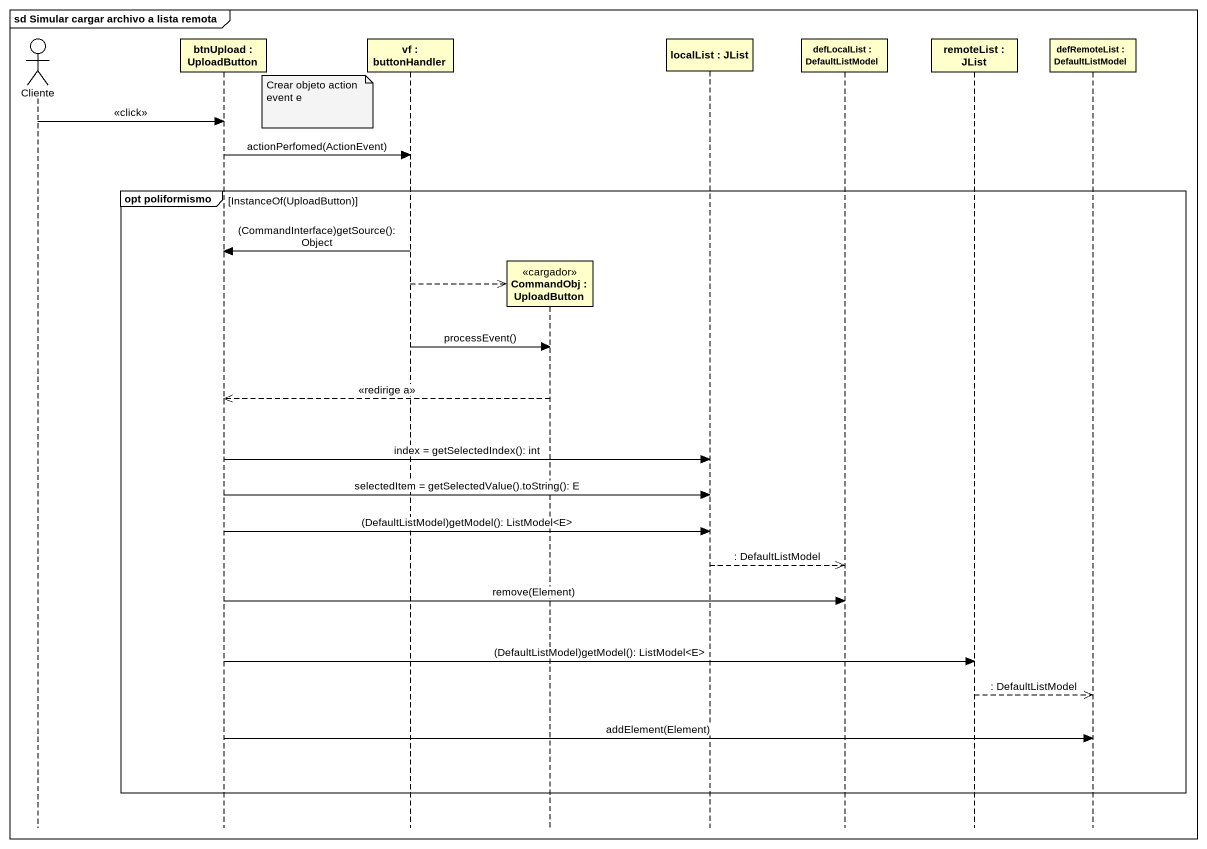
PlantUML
@startuml
mainframe sd Simular cargar archivo a lista remota
hide footbox
actor Cliente
participant "btnUpload : UploadButton" as btnUpload
participant "vf : buttonHandler" as vf
participant "CommandObj : UploadButton" as CommandObj <<cargador>>
participant "localList : JList" as localList
participant "defLocalList : DefaultListModel" as defLocalList
participant "remoteList : JList" as remoteList
participant "defRemoteList : DefaultListModel" as defRemoteList

note left of vf : Crear objeto action event e
Cliente -> btnUpload : <<click>>
btnUpload -> vf : actionPerfomed(ActionEvent)
group opt poliformismo [InstanceOf(UploadButton)]
  vf -> btnUpload : (CommandInterface)getSource(): Object
  vf -->> CommandObj **
  vf -> CommandObj : processEvent()
  CommandObj -->> btnUpload : <<redirige a>>
  btnUpload -> localList : index = getSelectedIndex(): int
  btnUpload -> localList : selectedItem = getSelectedValue().toString(): E
  btnUpload -> localList : (DefaultListModel)getModel(): ListModel<E>
  localList -->> defLocalList : : DefaultListModel
  btnUpload -> defLocalList : remove(Element)
  btnUpload -> remoteList : (DefaultListModel)getModel(): ListModel<E>
  remoteList -->> defRemoteList : : DefaultListModel
  btnUpload -> defRemoteList : addElement(Element)
end
@enduml
